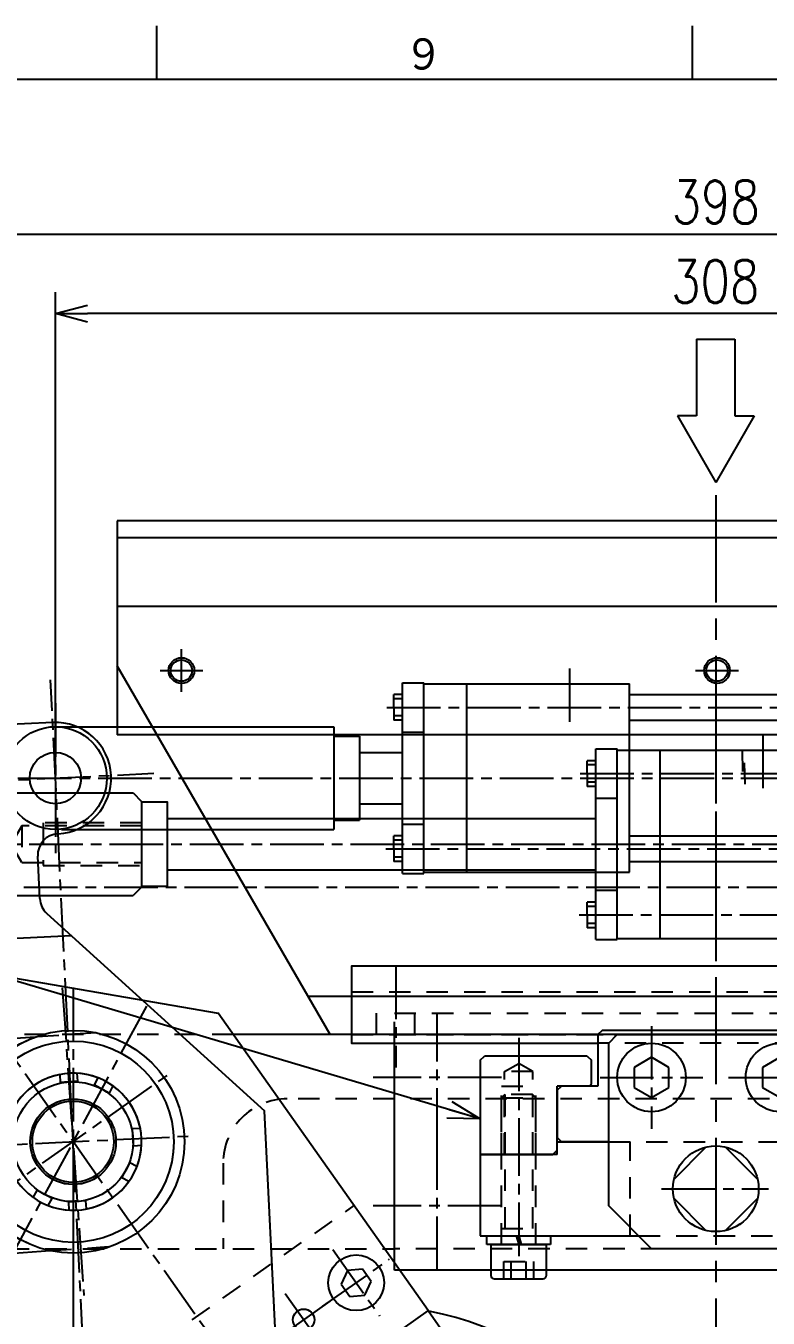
# Model space of a CAD drawing. Extents: x 0 to 2102, y 0 to 1485.
# Drawn here: x 994.5 to 1167.7, y 1158.3 to 1460 of the extents above; entities that cross this region are included whole.
import ezdxf
from ezdxf.enums import TextEntityAlignment as Align

# ---------------------------------------------------------------- set-up
doc = ezdxf.new("R2010")
doc.units = 0
doc.header["$LTSCALE"] = 2.5
for name, pattern in [('GEN3A', [3.5, 2, -1.5]), ('GEN4A', [15, 10, -1, 1, -1, 1, -1]), ('GEN7', [15, 10, -1.5, 2, -1.5]), ('GEN7A', [7.5, 5, -0.75, 1, -0.75]), ('HIDDEN2', [3.5, 2, -1.5])]:
    doc.linetypes.add(name, pattern=pattern)
doc.layers.get('0').update_dxf_attribs({"linetype": 'CONTINUOUS'})
doc.layers.get('DEFPOINTS').update_dxf_attribs({"linetype": 'CONTINUOUS'})
for name, color, linetype in [('2', 5, 'CONTINUOUS'), ('4', 3, 'CONTINUOUS'), ('4A', 3, 'GEN4A'), ('5', 3, 'CONTINUOUS'), ('7', 4, 'GEN7'), ('7A', 4, 'GEN7A'), ('9', 3, 'HIDDEN2'), ('_-0', 7, 'CONTINUOUS'), ('_-3A', 6, 'GEN3A'), ('RAHM2', 1, 'CONTINUOUS')]:
    doc.layers.add(name, color=color, linetype=linetype)
doc.styles.add('DIMENSION', font='monotxt.shx', dxfattribs={"bigfont": 'bigfont.shx'})
doc.styles.get("Standard").update_dxf_attribs({"font": 'romans.shx', "width": 0.8, "bigfont": 'extfont.shx'})
doc.dimstyles.new('GEN-ISO', dxfattribs={"dimscale": 2.5, "dimtxt": 4, "dimasz": 3, "dimexe": 2, "dimexo": 1, "dimgap": 1, "dimtad": 3, "dimdec": 3, "dimrnd": 0.01, "dimdsep": 46, "dimtxsty": 'Standard', "dimblk": 'OPEN30', "dimcen": 0, "dimclrt": 52, "dimadec": 3, "dimazin": 2, "dimtp": 0.1, "dimtm": 0.1, "dimtfac": 0.6, "dimtdec": 3, "dimtmove": 2, "dimatfit": 3, "dimldrblk": 'OPEN30', "dimfxl": 1, "dimarcsym": 0})

# ---------------------------------------------------------------- blocks, each defined once
blk = doc.blocks.new('1A1ｸﾐｽﾞ')
at = {"layer": 'RAHM2', "color": 5, "linetype": 'Continuous'}
for p, q in [((410, 584), (410, 579)), ((460, 584), (460, 579)), ((826, 579), (25, 579))]:
    blk.add_line(p, q, dxfattribs=at)
blk.add_text('９', height=3.31, dxfattribs=at).set_placement((433.1, 579.6))
at = {"layer": 'RAHM2', "color": 5, "linetype": 'Continuous', "width": 0.7}
for tag, p in [('HEADER3', (35, 566.01)), ('HEADER4', (54.75, 566)), ('HEADER15', (74.49, 566)), ('HEADER16', (94.43, 566))]:
    blk.add_attdef(tag, text='', height=6, dxfattribs=at).set_placement(p, align=Align.MIDDLE)
at = {"layer": 'RAHM2', "color": 7, "linetype": 'Continuous'}
blk.add_attdef('HEADER5', text='', height=2.5, dxfattribs=at).set_placement((63.69, 559.1), align=Align.BOTTOM_RIGHT)
for tag, height, width, p in [('HEADER1', 5, 0.9, (775.12, 45.15)), ('HEADER7', 5, 0.8, (590.38, 40.8)), ('GEN-TITLE-SCA', 4, 0.85, (677.79, 40.85)), ('HEADER2', 6, 0.9, (774.89, 36.68)), ('HEADER20', 3.2, 0.63, (46.91, 31.38)), ('HEADER17', 3.33, 0.8, (71.4, 31.2)), ('HEADER18', 3.5, 0.8, (92.57, 31.22)), ('HEADER11', 3.2, 0.63, (46.91, 24.38)), ('HEADER9', 3.33, 0.8, (71.4, 24.2)), ('HEADER10', 3.5, 0.8, (92.57, 24.22)), ('HEADER14', 3.31, 0.8, (542.54, 17.82))]:
    blk.add_attdef(tag, text='', height=height, dxfattribs=dict(at, width=width)).set_placement(p, align=Align.MIDDLE)
for tag, p in [('HEADER22', (648.45, 41.09)), ('HEADER21', (663.07, 41.09))]:
    blk.add_attdef(tag, text='', height=4, dxfattribs=at).set_placement(p, align=Align.MIDDLE)
at = {"layer": 'RAHM2', "color": 7, "linetype": 'Continuous', "width": 0.7}
blk.add_attdef('GEN-TITLE-DAT', text='', height=3.5, dxfattribs=at).set_placement((699.64, 39.1), align=Align.CENTER)
at = {"layer": 'RAHM2', "color": 5, "linetype": 'Continuous', "style": 'DIMENSION', "width": 1.2}
for tag, p in [('HEADER13', (629.56, 16.75)), ('HEADER12', (663.26, 16.72)), ('GEN-TITLE-DWG', (732.79, 16.74))]:
    blk.add_attdef(tag, text='', height=7.02, dxfattribs=at).set_placement(p, align=Align.BOTTOM_LEFT)
at = {"layer": 'RAHM2', "color": 5, "linetype": 'Continuous', "style": 'DIMENSION'}
blk.add_attdef('HEADER8', text='', height=7.02, dxfattribs=at).set_placement((824.64, 16.71), align=Align.BOTTOM_RIGHT)
at = {"layer": 'RAHM2', "color": 5, "linetype": 'Continuous'}
blk.add_attdef('HEADER6', text='', height=5.8, dxfattribs=at).set_placement((623.09, 17.7), align=Align.BOTTOM_RIGHT)
blk = doc.blocks.new('A$C283B3E0C')
at = {"layer": '2'}
for p, q in [((5, 29.5), (0, 24.5)), ((5, 29.5), (75, 29.5)), ((75, 29.5), (77, 27.5)), ((77, 27.5), (77, 7.5)), ((0, 24.5), (0, 10.5)), ((0, 10.5), (5, 5.5)), ((77, 7.5), (75, 5.5)), ((5, 5.5), (75, 5.5))]:
    blk.add_line(p, q, dxfattribs=at)
blk.add_circle((12, 17.5), 6, dxfattribs=at)
at = {"layer": '7A'}
blk.add_line((12, 35), (12, 0), dxfattribs=at)
at = {"layer": '9'}
for p, q in [((32, 29.5), (32, 5.5)), ((49, 21.8), (46.52, 17.5)), ((77, 21.8), (49, 21.8)), ((49, 21.8), (49, 13.2)), ((77, 22.5), (54, 22.5)), ((54, 22.5), (54, 12.5)), ((49, 13.2), (46.52, 17.5)), ((49, 13.2), (77, 13.2)), ((54, 12.5), (77, 12.5))]:
    blk.add_line(p, q, dxfattribs=at)
blk = doc.blocks.new('A$C38492236')
at = {"layer": '2'}
for p, q in [((188.5, 0), (188.5, 44.5)), ((188.5, 44.5), (193.5, 44.5)), ((193.5, 0), (193.5, 44.5)), ((193.5, 44.25), (241.5, 44.25)), ((203.5, 0.25), (203.5, 44.25)), ((188.5, 41.75), (186.5, 41.75)), ((186.5, 38.75), (186.5, 41.75)), ((186.5, 38.75), (186.5, 35.75)), ((188.5, 35.75), (186.5, 35.75)), ((188.5, 33), (193.5, 33)), ((88.5, 28.25), (188.5, 28.25)), ((88.5, 16.25), (188.5, 16.25)), ((188.5, 11.5), (193.5, 11.5)), ((188.5, 8.75), (186.5, 8.75)), ((186.5, 5.75), (186.5, 8.75)), ((186.5, 5.75), (186.5, 2.75)), ((188.5, 2.75), (186.5, 2.75)), ((193.5, 0.25), (241.5, 0.25)), ((188.5, 0), (193.5, 0))]:
    blk.add_line(p, q, dxfattribs=at)
blk.add_lwpolyline([(82.5, 12.44), (88.5, 12.44), (88.5, 32.06), (82.5, 32.06)], close=True, dxfattribs=at)
at = {"layer": '4'}
for p, q in [((188.5, 40.75), (186.5, 40.75)), ((188.5, 36.75), (186.5, 36.75)), ((188.5, 7.75), (186.5, 7.75)), ((188.5, 3.75), (186.5, 3.75))]:
    blk.add_line(p, q, dxfattribs=at)
at = {"layer": '7A'}
for p, q in [((227.5, 47.85), (227.5, 34.11)), ((216.5, 44.25), (216.5, 0.25)), ((184.87, 38.75), (406.54, 38.75)), ((0, 22.25), (432.34, 22.25)), ((17.5, 12.25), (415.5, 12.25)), ((184.64, 5.75), (406.82, 5.75))]:
    blk.add_line(p, q, dxfattribs=at)
at = {"layer": '9'}
for p, q in [((222.64, 44.25), (222.85, 36.25)), ((223.35, 36.25), (223.14, 44.25))]:
    blk.add_line(p, q, dxfattribs=at)
at = {"layer": '2'}
blk.add_blockref('A$C283B3E0C', (5.5, 4.75), dxfattribs=at)
blk = doc.blocks.new('A$C693B192D')
at = {"layer": '2'}
for p, q in [((280, 50), (0, 50)), ((0, 50), (0, 0)), ((280, 46), (0, 46)), ((280, 0), (0, 0))]:
    blk.add_line(p, q, dxfattribs=at)
blk = doc.blocks.new('A$C28CC755A')
at = {"layer": '2'}
for points in [[(90, 50), (62.43, 50)], [(97.71, 0), (100, 0)]]:
    blk.add_lwpolyline(points, dxfattribs=at)
blk.add_circle((25, 25), 14, dxfattribs=at)
at = {"layer": '9'}
for p, q in [((90, 50), (260, 50)), ((275, 35), (75, 35)), ((60, 20), (60, 0)), ((250, 0), (100, 0))]:
    blk.add_line(p, q, dxfattribs=at)
blk.add_lwpolyline([(62.43, 50), (1, 50), (0, 49), (0, 1), (1, 0), (97.71, 0)], dxfattribs=at)
blk.add_arc((75, 20), 15, 90, 180, dxfattribs=at)
blk = doc.blocks.new('A$C114D5BFA')
at = {"layer": '2'}
for p, q in [((50.29, 100), (230.29, 100)), ((235.48, 91), (45.09, 91)), ((280, 0), (280, 13.9))]:
    blk.add_line(p, q, dxfattribs=at)
for points in [[(230.29, 100), (280, 13.9)], [(280, 0), (0, 0)]]:
    blk.add_lwpolyline(points, dxfattribs=at)
for centre in [(140, 15), (265, 15)]:
    blk.add_circle(centre, 2.5, dxfattribs=at)
at = {"layer": '4'}
for centre in [(140, 15), (265, 15)]:
    blk.add_circle(centre, 3, dxfattribs=at)
at = {"layer": '7A'}
for p, q in [((215, 83.88), (215, 107.67)), ((265, 20), (265, 10)), ((145, 15), (135, 15)), ((270, 15), (260, 15))]:
    blk.add_line(p, q, dxfattribs=at)
at = {"layer": '9'}
for p, q in [((210.5, 100), (210.5, 91)), ((219.5, 100), (219.5, 91))]:
    blk.add_line(p, q, dxfattribs=at)
blk = doc.blocks.new('A$C3D771D33')
at = {"layer": '2'}
for p, q in [((24.85, 26), (2.85, 26)), ((24.85, 26), (25.85, 25)), ((25.85, 1), (25.85, 25)), ((18.85, 0.5), (18.85, 8)), ((18.85, 0.5), (19.35, 0)), ((25.85, 1), (24.85, 0)), ((19.35, 0), (24.85, 0))]:
    blk.add_line(p, q, dxfattribs=at)
blk.add_lwpolyline([(2.85, 26), (2.85, 9), (3.85, 8), (18.85, 8)], dxfattribs=at)
at = {"layer": '7A'}
blk.add_line((30.12, 17), (0, 17), dxfattribs=at)
at = {"layer": '9'}
for p, q in [((2.85, 21), (18.85, 21)), ((2.85, 20.32), (22.2, 20.32)), ((18.85, 21), (18.85, 13)), ((22.2, 20.32), (24.12, 17)), ((22.2, 13.68), (22.2, 20.32)), ((22.2, 13.68), (24.12, 17)), ((2.85, 13.68), (22.2, 13.68)), ((2.85, 13), (18.85, 13))]:
    blk.add_line(p, q, dxfattribs=at)
blk = doc.blocks.new('A$C2F27312D')
at = {"layer": '2'}
for p, q in [((0, 12), (1, 13)), ((9.5, 13), (1, 13)), ((64.5, 13), (73, 13)), ((73, 13), (74, 12)), ((0, 12), (0, 1)), ((74, 1), (74, 12)), ((1, 0), (0, 1)), ((12, 0), (1, 0)), ((73, 0), (62, 0)), ((74, 1), (73, 0))]:
    blk.add_line(p, q, dxfattribs=at)
blk.add_lwpolyline([(64.5, 13), (64.5, 25), (63.5, 26), (10.5, 26), (9.5, 25), (9.5, 13)], dxfattribs=at)
at = {"layer": '9'}
blk.add_line((64.5, 23), (9.5, 23), dxfattribs=at)
blk = doc.blocks.new('A$C32B774F7')
for p, q in [((70, 44.7), (65.93, 42.35)), ((65.93, 42.35), (65.93, 37.65)), ((74.07, 42.35), (70, 44.7)), ((74.07, 37.65), (74.07, 42.35)), ((100, 44.7), (95.93, 42.35)), ((95.93, 42.35), (95.93, 37.65)), ((104.07, 42.35), (100, 44.7)), ((104.07, 37.65), (104.07, 42.35)), ((65.93, 37.65), (70, 35.3)), ((70, 35.3), (74.07, 37.65)), ((95.93, 37.65), (100, 35.3)), ((100, 35.3), (104.07, 37.65))]:
    blk.add_line(p, q)
at = {"layer": '2'}
for p, q in [((58.5, 51), (57.5, 50)), ((60, 48), (62, 50)), ((62, 50), (108, 50)), ((108, 50), (110, 48)), ((60, 10), (60, 48)), ((110, 48), (110, 10)), ((75.26, 16.29), (82.71, 23.74)), ((87.29, 23.74), (94.74, 16.29)), ((70, 0), (60, 10)), ((75.26, 11.71), (82.71, 4.26)), ((94.74, 11.71), (87.29, 4.26)), ((110, 10), (100, 0)), ((100, 0), (70, 0))]:
    blk.add_line(p, q, dxfattribs=at)
blk.add_lwpolyline([(112.5, 48), (170, 48), (170, 66), (0, 66), (0, 48), (57.5, 48)], dxfattribs=at)
for centre, radius in [((70, 40), 8), ((100, 40), 8), ((85, 14), 10)]:
    blk.add_circle(centre, radius, dxfattribs=at)
at = {"layer": '7A'}
for p, q in [((70, 52), (70, 28)), ((100, 52), (100, 28)), ((58, 40), (82, 40)), ((88, 40), (112, 40)), ((72.32, 14), (97.34, 14))]:
    blk.add_line(p, q, dxfattribs=at)
at = {"layer": '9'}
blk.add_line((0, 60), (170, 60), dxfattribs=at)
at = {"layer": '2'}
blk.add_blockref('A$C2F27312D', (48, 25), dxfattribs=at)
blk = doc.blocks.new('A$C454D6ACE')
at = {"layer": '2'}
for p, q in [((5, 0), (5, 53)), ((155, 53), (155, 0)), ((43, 30), (55, 30)), ((105, 30), (117, 30)), ((25, 27), (25, 8)), ((43, 27), (25, 27)), ((135, 27), (117, 27)), ((135, 27), (135, 8)), ((25, 8), (62, 8)), ((98, 8), (135, 8)), ((155, 0), (5, 0))]:
    blk.add_line(p, q, dxfattribs=at)
for points in [[(43, 27), (43, 30)], [(117, 30), (117, 27)]]:
    blk.add_lwpolyline(points, dxfattribs=at)
at = {"layer": '7A'}
for p, q in [((15, 30), (15, 60)), ((145, 30), (145, 60)), ((30, 45), (0, 45)), ((160, 45), (130, 45)), ((15, 0), (15, 30)), ((145, 0), (145, 30)), ((30, 15), (0, 15)), ((160, 15), (130, 15))]:
    blk.add_line(p, q, dxfattribs=at)
at = {"layer": '9'}
for p, q in [((5, 60), (155, 60)), ((5, 53), (5, 60)), ((155, 60), (155, 53)), ((5, 55), (155, 55)), ((55, 30), (105, 30)), ((60, 8), (60, 30)), ((100, 8), (100, 30)), ((62, 8), (98, 8)), ((155, 5), (5, 5))]:
    blk.add_line(p, q, dxfattribs=at)
blk = doc.blocks.new('GENJIS-1176H2_S-02O00M0-0704')
at = {"layer": '_-0'}
for p, q in [((0, 6.5), (-7.2, 6.5)), ((0, 6.5), (0, -6.5)), ((-8, 5.7), (-8, -5.7)), ((-7.2, -6.5), (0, -6.5))]:
    blk.add_line(p, q, dxfattribs=at)
for centre, start, end in [((-7.2, 5.7), 90, 179.999999), ((-7.2, -5.7), 179.999999, 270)]:
    blk.add_arc(centre, 0.8, start, end, dxfattribs=at)
at = {"layer": '_-3A'}
for p, q in [((-8, 3.4641), (-4, 3.4641)), ((-4, 3.4641), (-4, -3.4641)), ((0, 4), (34.233, 4)), ((3.75, 4), (3.75, -4)), ((35, 3.233), (3.75, 3.233)), ((35, 3.233), (34.233, 4)), ((34.233, 4), (34.233, -4)), ((35, -3.233), (35, 3.233)), ((-8, 1.73205), (-4, 1.73205)), ((-8, -1.73205), (-4, -1.73205)), ((-4, -3.4641), (-8, -3.4641)), ((0, -4), (34.233, -4)), ((35, -3.233), (3.75, -3.233)), ((34.233, -4), (35, -3.233))]:
    blk.add_line(p, q, dxfattribs=at)
at = {"layer": '_-0', "flags": 9}
blk.add_attdef('POWER_DIM', (0, 0), '', height=12.5, dxfattribs=at)
blk = doc.blocks.new('GENJIS-1251_S-02O00LD-0707')
at = {"layer": '_-0'}
for p, q in [((-2, 7.4), (0, 7.4)), ((-2, -7.4), (-2, 7.4)), ((0, 7.4), (0, -7.4)), ((0, 0.6), (-2, 0)), ((0, 0), (-2, -0.6)), ((0, -7.4), (-2, -7.4))]:
    blk.add_line(p, q, dxfattribs=at)
at = {"layer": '_-0', "flags": 9}
blk.add_attdef('POWER_DIM', (0, 0), '', height=12.5, dxfattribs=at)
blk = doc.blocks.new('A$C6E380614')
for p, q in [((-20, -34.64), (0, 0)), ((20, -34.64), (0, 0)), ((-10, -34.64), (-20, -34.64)), ((-10, -74.64), (-10, -34.64)), ((10, -74.64), (10, -34.64)), ((10, -34.64), (20, -34.64)), ((10, -74.64), (-10, -74.64))]:
    blk.add_line(p, q)
blk = doc.blocks.new('A$C3791685F')
at = {"layer": '5', "rotation": 180}
blk.add_blockref('A$C6E380614', (20, 0), dxfattribs=at)
blk = doc.blocks.new('_Open30')
at = {"color": 0, "linetype": 'ByBlock', "lineweight": -2}
for p, q in [((-1, 0.268), (0, 0)), ((0, 0), (-1, -0.268)), ((0, 0), (-1, 0))]:
    blk.add_line(p, q, dxfattribs=at)
blk = doc.blocks.new('*D83')
at = {"layer": '5', "color": 0, "lineweight": -2, "transparency": 16777216}
for p, q in [((1001.37, 1286.87), (1001.37, 1397.8)), ((1309.37, 1286.87), (1309.37, 1397.8)), ((1301.87, 1392.8), (1008.87, 1392.8))]:
    blk.add_line(p, q, dxfattribs=at)
at = {"layer": 'DEFPOINTS', "color": 0, "transparency": 16777216}
for p in [(1001.37, 1392.8), (1001.37, 1284.37), (1309.37, 1284.37)]:
    blk.add_point(p, dxfattribs=at)
at = {"layer": '5', "color": 0, "lineweight": -2, "transparency": 16777216, "xscale": 7.5, "yscale": 7.5, "zscale": 7.5, "rotation": 180}
blk.add_blockref('_Open30', (1001.37, 1392.8), dxfattribs=at)
at = {"layer": '5', "color": 0, "lineweight": -2, "transparency": 16777216, "xscale": 7.5, "yscale": 7.5, "zscale": 7.5}
blk.add_blockref('_Open30', (1309.37, 1392.8), dxfattribs=at)
at = {"layer": '5', "color": 52, "transparency": 16777216, "insert": (1155.37, 1400.3), "char_height": 10, "attachment_point": 5}
blk.add_mtext('308', dxfattribs=at)
blk = doc.blocks.new('*D84')
at = {"layer": '5', "color": 0, "lineweight": -2, "transparency": 16777216}
for p, q in [((956.5, 1271.42), (956.5, 1416.39)), ((1354.5, 1271.42), (1354.5, 1416.39)), ((964, 1411.39), (1347, 1411.39))]:
    blk.add_line(p, q, dxfattribs=at)
at = {"layer": 'DEFPOINTS', "color": 0, "transparency": 16777216}
for p in [(1354.5, 1411.39), (956.5, 1268.92), (1354.5, 1268.92)]:
    blk.add_point(p, dxfattribs=at)
at = {"layer": '5', "color": 0, "lineweight": -2, "transparency": 16777216, "xscale": 7.5, "yscale": 7.5, "zscale": 7.5, "rotation": 180}
blk.add_blockref('_Open30', (956.5, 1411.39), dxfattribs=at)
at = {"layer": '5', "color": 0, "lineweight": -2, "transparency": 16777216, "xscale": 7.5, "yscale": 7.5, "zscale": 7.5}
blk.add_blockref('_Open30', (1354.5, 1411.39), dxfattribs=at)
at = {"layer": '5', "color": 52, "transparency": 16777216, "insert": (1155.5, 1418.89), "char_height": 10, "attachment_point": 5}
blk.add_mtext('398', dxfattribs=at)
blk = doc.blocks.new('*D88')
at = {"layer": '5', "color": 0, "lineweight": -2, "transparency": 16777216}
for p, q in [((1005.5, 1196.97), (1005.5, 940.22)), ((1305.5, 1196.97), (1305.5, 940.22)), ((1013, 945.22), (1298, 945.22))]:
    blk.add_line(p, q, dxfattribs=at)
at = {"layer": 'DEFPOINTS', "color": 0, "transparency": 16777216}
for p in [(1005.5, 1199.47), (1305.5, 1199.47), (1305.5, 945.22)]:
    blk.add_point(p, dxfattribs=at)
at = {"layer": '5', "color": 0, "lineweight": -2, "transparency": 16777216, "xscale": 7.5, "yscale": 7.5, "zscale": 7.5, "rotation": 180}
blk.add_blockref('_Open30', (1005.5, 945.22), dxfattribs=at)
at = {"layer": '5', "color": 0, "lineweight": -2, "transparency": 16777216, "xscale": 7.5, "yscale": 7.5, "zscale": 7.5}
blk.add_blockref('_Open30', (1305.5, 945.22), dxfattribs=at)
at = {"layer": '5', "color": 52, "transparency": 16777216, "insert": (1155.5, 952.72), "char_height": 10, "attachment_point": 5}
blk.add_mtext('300', dxfattribs=at)
blk = doc.blocks.new('A$C3A2F5BDB')
for p, q in [((-8.01, 72.06), (-9.48, 68.89)), ((-4.52, 72.38), (-8.01, 72.06)), ((-2.5, 69.52), (-4.52, 72.38)), ((-3.97, 66.34), (-2.5, 69.52)), ((-9.48, 68.89), (-7.46, 66.03)), ((-7.46, 66.03), (-3.97, 66.34))]:
    blk.add_line(p, q)
blk.add_circle((-72.06, 102.14), 23.5)
at = {"layer": '2'}
for p, q in [((-105.81, 143.85), (-38.17, 132.17)), ((10.83, 62.71), (-38.17, 132.17)), ((-75.17, 117.83), (-75.04, 115.96)), ((-71.18, 118.12), (-71.05, 116.25)), ((-71.05, 116.25), (-75.04, 115.96)), ((-56.36, 105.25), (-58.23, 105.12)), ((-57.95, 101.13), (-58.23, 105.12)), ((-56.08, 101.26), (-57.95, 101.13)), ((-69.08, 88.31), (-73.07, 88.03)), ((-72.94, 86.16), (-73.07, 88.03)), ((-68.95, 86.44), (-69.08, 88.31)), ((10.83, 62.71), (-62.71, 10.83)), ((10.83, 62.71), (-62.71, 10.83)), ((10.83, 62.71), (62.71, -10.83)), ((10.83, 62.71), (62.71, -10.83))]:
    blk.add_line(p, q, dxfattribs=at)
for centre, radius in [((-72.06, 102.14), 26), ((-72.06, 102.14), 10), ((-5.99, 69.2), 6.5), ((-18.25, 60.56), 2.5)]:
    blk.add_circle(centre, radius, dxfattribs=at)
for centre, radius, start, end in [((-72.06, 102.14), 16, 101.2058, 176.8442), ((-72.06, 102.14), 16, 11.2057, 86.8443), ((-72.06, 102.14), 16, 281.2058, 356.8442), ((-72.06, 102.14), 16, 191.2058, 266.8442), ((0, 0), 63.5, 350.3291, 80.0769)]:
    blk.add_arc(centre, radius, start, end, dxfattribs=at)
at = {"layer": '4'}
blk.add_circle((-72.06, 102.14), 9.5, dxfattribs=at)
at = {"layer": '4A'}
for p, q in [((-80.94, 126.58), (-98.75, 125.32)), ((-95.24, 75.45), (-77.43, 76.7))]:
    blk.add_line(p, q, dxfattribs=at)
at = {"layer": '7A'}
for p, q in [((42.84, -60.72), (-134.32, 190.39)), ((-74.59, 138.05), (-69.53, 66.23)), ((-94.53, 86.29), (-49.59, 117.99)), ((-11.47, 76.97), (-0.51, 61.44)), ((-13.75, 63.73), (1.77, 74.68)), ((-22.57, 66.68), (-13.92, 54.43)), ((-12.12, 64.88), (-24.37, 56.23))]:
    blk.add_line(p, q, dxfattribs=at)
at = {"layer": '9'}
for p, q in [((-66.69, 127.58), (-80.94, 126.58)), ((-80.01, 35.34), (-6.47, 87.22)), ((-77.43, 76.7), (-63.18, 77.7))]:
    blk.add_line(p, q, dxfattribs=at)
blk = doc.blocks.new('A$C07B92786')
at = {"layer": '4'}
for p, q in [((108.5, 0), (108.5, 44.5)), ((108.5, 44.5), (113.5, 44.5)), ((113.5, 0), (113.5, 44.5)), ((113.5, 44.25), (161.5, 44.25)), ((123.5, 0.25), (123.5, 44.25)), ((161.5, 0.25), (161.5, 44.25)), ((108.5, 41.75), (106.5, 41.75)), ((106.5, 38.75), (106.5, 41.75)), ((108.5, 40.75), (106.5, 40.75)), ((161.5, 41.75), (291.5, 41.75)), ((106.5, 38.75), (106.5, 35.75)), ((108.5, 36.75), (106.5, 36.75)), ((28.82, 34.25), (92.5, 34.25)), ((92.5, 34.25), (92.5, 10.25)), ((108.5, 35.75), (106.5, 35.75)), ((161.5, 35.75), (291.5, 35.75)), ((92.5, 32.06), (98.5, 32.06)), ((98.5, 32.06), (98.5, 12.44)), ((108.5, 33), (113.5, 33)), ((98.5, 28.25), (108.5, 28.25)), ((98.5, 16.25), (108.5, 16.25)), ((92.5, 12.44), (98.5, 12.44)), ((28.95, 10.25), (92.5, 10.25)), ((108.5, 11.5), (113.5, 11.5)), ((108.5, 8.75), (106.5, 8.75)), ((106.5, 5.75), (106.5, 8.75)), ((108.5, 7.75), (106.5, 7.75)), ((161.5, 8.75), (291.5, 8.75)), ((106.5, 5.75), (106.5, 2.75)), ((108.5, 3.75), (106.5, 3.75)), ((108.5, 2.75), (106.5, 2.75)), ((108.5, 0), (113.5, 0)), ((113.5, 0.25), (161.5, 0.25)), ((161.5, 2.75), (291.5, 2.75))]:
    blk.add_line(p, q, dxfattribs=at)
for radius in [12, 6]:
    blk.add_circle((27.5, 22.25), radius, dxfattribs=at)
at = {"layer": '7A'}
for p, q in [((147.5, 47.85), (147.5, 34.11)), ((27.5, 39.75), (27.5, 4.75)), ((104.87, 38.75), (326.54, 38.75)), ((0, 22.25), (352.34, 22.25)), ((104.64, 5.75), (326.82, 5.75))]:
    blk.add_line(p, q, dxfattribs=at)
blk = doc.blocks.new('A$C454223F9')
at = {"layer": '4'}
for p, q in [((-10.84, 222.74), (-40.8, 221.28)), ((-13.84, 181.61), (-14.32, 191.53)), ((-12.21, 178.15), (38.63, 132.03)), ((-6.41, 172.89), (-53.35, 170.61)), ((-0.28, 139.77), (-1.18, 138.12)), ((2.34, 136.22), (-1.18, 138.12)), ((3.23, 137.87), (2.34, 136.22)), ((42.76, 47.13), (38.63, 132.03)), ((5.29, 116.44), (7.19, 119.95)), ((8.84, 119.06), (7.19, 119.95)), ((6.94, 115.54), (5.29, 116.44)), ((-15.38, 111.84), (-14.49, 113.49)), ((-10.97, 111.59), (-14.49, 113.49)), ((-11.86, 109.94), (-10.97, 111.59))]:
    blk.add_line(p, q, dxfattribs=at)
for centre, radius in [((-6.07, 124.85), 26), ((-6.07, 124.85), 23.5), ((-6.07, 124.85), 10), ((143.93, 113.85), 10)]:
    blk.add_circle(centre, radius, dxfattribs=at)
for centre, radius, start, end in [((-10.2, 209.75), 13, 272.785, 92.785), ((-9.33, 191.77), 5, 92.785, 182.785), ((-8.85, 181.86), 5, 182.785, 227.785), ((-6.07, 124.85), 16, 68.7878, 144.4262), ((-6.07, 124.85), 16, 338.7877, 54.4263), ((-6.07, 124.85), 16, 158.7878, 234.4262), ((-6.07, 124.85), 16, 248.7878, 324.4262)]:
    blk.add_arc(centre, radius, start, end, dxfattribs=at)
at = {"layer": '7A'}
for p, q in [((3.61, -74.22), (-11.32, 232.72)), ((-33.18, 208.63), (12.77, 210.87)), ((11.05, 156.52), (-23.19, 93.18)), ((-33.54, 123.52), (21.39, 126.19))]:
    blk.add_line(p, q, dxfattribs=at)
at = {"layer": '2'}
blk.add_blockref('A$C07B92786', (-37.7, 187.5), dxfattribs=at)
at = {"layer": '4', "flags": 9}
for p, rotation in [((33.26, 36.66), 182.785), ((33.26, 36.66), 182.785), ((-36.66, 33.26), 182.785), ((-36.66, 33.26), 182.785), ((36.66, -33.26), 182.785), ((36.66, -33.26), 182.785), ((-33.26, -36.66), 182.785), ((-33.26, -36.66), 182.785), ((-33.26, -36.66), 182.785), ((27.45, -49.73), 92.785), ((27.45, -49.73), 92.785), ((-22.49, -52.15), 92.785), ((-22.49, -52.15), 92.785)]:
    blk.add_attdef('POWER_DIM', p, '', height=0.2, rotation=rotation, dxfattribs=at)
blk = doc.blocks.new('A$C647E44A0')
at = {"layer": '4'}
for p, q in [((-10.84, 222.74), (-40.8, 221.28)), ((-13.84, 181.61), (-14.32, 191.53)), ((-12.21, 178.15), (38.63, 132.03)), ((-6.41, 172.89), (-53.35, 170.61)), ((-0.28, 139.77), (-1.18, 138.12)), ((2.34, 136.22), (-1.18, 138.12)), ((3.23, 137.87), (2.34, 136.22)), ((42.76, 47.13), (38.63, 132.03)), ((5.29, 116.44), (7.19, 119.95)), ((8.84, 119.06), (7.19, 119.95)), ((6.94, 115.54), (5.29, 116.44)), ((-15.38, 111.84), (-14.49, 113.49)), ((-10.97, 111.59), (-14.49, 113.49)), ((-11.86, 109.94), (-10.97, 111.59))]:
    blk.add_line(p, q, dxfattribs=at)
for centre, radius in [((-6.07, 124.85), 26), ((-6.07, 124.85), 23.5), ((-6.07, 124.85), 10), ((143.93, 113.85), 10)]:
    blk.add_circle(centre, radius, dxfattribs=at)
for centre, radius, start, end in [((-10.2, 209.75), 13, 272.785, 92.785), ((-9.33, 191.77), 5, 92.785, 182.785), ((-8.85, 181.86), 5, 182.785, 227.785), ((-6.07, 124.85), 16, 68.7878, 144.4262), ((-6.07, 124.85), 16, 338.7877, 54.4263), ((-6.07, 124.85), 16, 158.7878, 234.4262), ((-6.07, 124.85), 16, 248.7878, 324.4262)]:
    blk.add_arc(centre, radius, start, end, dxfattribs=at)
at = {"layer": '7A'}
for p, q in [((3.61, -74.22), (-11.32, 232.72)), ((-33.18, 208.63), (12.77, 210.87)), ((11.05, 156.52), (-23.19, 93.18)), ((-33.54, 123.52), (21.39, 126.19))]:
    blk.add_line(p, q, dxfattribs=at)
at = {"layer": '2'}
blk.add_blockref('A$C07B92786', (-37.7, 187.5), dxfattribs=at)
at = {"layer": '4', "flags": 9}
for p in [(33.26, 36.66), (33.26, 36.66), (-36.66, 33.26), (-36.66, 33.26), (36.66, -33.26), (36.66, -33.26), (-33.26, -36.66), (-33.26, -36.66), (-33.26, -36.66)]:
    blk.add_attdef('POWER_DIM', p, '', height=0.2, rotation=182.785, dxfattribs=at)
blk = doc.blocks.new('A$C5817774E')
for p, q in [((-8.01, 72.06), (-9.48, 68.89)), ((-4.52, 72.38), (-8.01, 72.06)), ((-2.5, 69.52), (-4.52, 72.38)), ((-3.97, 66.34), (-2.5, 69.52)), ((-9.48, 68.89), (-7.46, 66.03)), ((-7.46, 66.03), (-3.97, 66.34))]:
    blk.add_line(p, q)
blk.add_circle((-72.06, 102.14), 23.5)
at = {"layer": '2'}
for p, q in [((-105.81, 143.85), (-38.17, 132.17)), ((10.83, 62.71), (-38.17, 132.17)), ((-75.17, 117.83), (-75.04, 115.96)), ((-71.18, 118.12), (-71.05, 116.25)), ((-71.05, 116.25), (-75.04, 115.96)), ((-56.36, 105.25), (-58.23, 105.12)), ((-57.95, 101.13), (-58.23, 105.12)), ((-56.08, 101.26), (-57.95, 101.13)), ((-69.08, 88.31), (-73.07, 88.03)), ((-72.94, 86.16), (-73.07, 88.03)), ((-68.95, 86.44), (-69.08, 88.31)), ((10.83, 62.71), (-62.71, 10.83)), ((10.83, 62.71), (-62.71, 10.83)), ((10.83, 62.71), (62.71, -10.83)), ((10.83, 62.71), (62.71, -10.83))]:
    blk.add_line(p, q, dxfattribs=at)
for centre, radius in [((-72.06, 102.14), 26), ((-72.06, 102.14), 10), ((-5.99, 69.2), 6.5), ((-18.25, 60.56), 2.5)]:
    blk.add_circle(centre, radius, dxfattribs=at)
for centre, radius, start, end in [((-72.06, 102.14), 16, 101.2058, 176.8442), ((-72.06, 102.14), 16, 11.2057, 86.8443), ((-72.06, 102.14), 16, 281.2058, 356.8442), ((-72.06, 102.14), 16, 191.2058, 266.8442), ((0, 0), 63.5, 350.3291, 80.0769)]:
    blk.add_arc(centre, radius, start, end, dxfattribs=at)
at = {"layer": '4'}
blk.add_circle((-72.06, 102.14), 9.5, dxfattribs=at)
at = {"layer": '4A'}
for p, q in [((-80.94, 126.58), (-98.75, 125.32)), ((-95.24, 75.45), (-77.43, 76.7))]:
    blk.add_line(p, q, dxfattribs=at)
at = {"layer": '7A'}
for p, q in [((42.84, -60.72), (-134.32, 190.39)), ((-74.59, 138.05), (-69.53, 66.23)), ((-94.53, 86.29), (-49.59, 117.99)), ((-11.47, 76.97), (-0.51, 61.44)), ((-13.75, 63.73), (1.77, 74.68)), ((-22.57, 66.68), (-13.92, 54.43)), ((-12.12, 64.88), (-24.37, 56.23))]:
    blk.add_line(p, q, dxfattribs=at)
at = {"layer": '9'}
for p, q in [((-66.69, 127.58), (-80.94, 126.58)), ((-80.01, 35.34), (-6.47, 87.22)), ((-77.43, 76.7), (-63.18, 77.7))]:
    blk.add_line(p, q, dxfattribs=at)

msp = doc.modelspace()

# ---------------------------------------------------------------- linework, layer by layer
at = {"layer": '7'}
msp.add_line((1155.497, 1350.3862), (1155.497, 1031.0241), dxfattribs=at)
at = {"layer": '7A'}
for p, q in [((1005.497, 1235.4664), (1005.497, 1163.4664)), ((1109.497, 1204.0101), (1109.497, 1171.7643))]:
    msp.add_line(p, q, dxfattribs=at)

# ---------------------------------------------------------------- block references
at = {"xscale": 0.4480000000000001, "yscale": 0.4480000000000001, "zscale": 0.4480000000000001}
msp.add_blockref('A$C3791685F', (1146.537, 1353.4179), dxfattribs=at)
at = {"layer": '2', "xscale": 2.5, "yscale": 2.5, "zscale": 2.5}
msp.add_blockref('1A1ｸﾐｽﾞ', (0, 0), dxfattribs=at)
at = {"layer": '2'}
for name, p in [('A$C693B192D', (1015.7858, 1294.4664)), ('A$C454223F9', (1011.5706, 1074.614)), ('A$C647E44A0', (1011.5706, 1074.614)), ('A$C38492236', (938.997, 1246.6714)), ('A$C3A2F5BDB', (1077.5564, 1097.327)), ('A$C5817774E', (1077.5564, 1097.327)), ('A$C32B774F7', (1070.497, 1174.4664)), ('A$C454D6ACE', (1075.497, 1169.4664)), ('A$C28CC755A', (980.497, 1174.4664))]:
    msp.add_blockref(name, p, dxfattribs=at)
for name, p, rotation in [('A$C114D5BFA', (1295.7858, 1324.4664), 180), ('A$C3D771D33', (1126.497, 1193.6202), 90), ('GENJIS-1176H2_S-02O00M0-0704', (1109.497, 1175.4664), 90), ('GENJIS-1251_S-02O00LD-0707', (1109.497, 1177.4664), 90)]:
    msp.add_blockref(name, p, dxfattribs=dict(at, rotation=rotation))

# ---------------------------------------------------------------- dimensions: what is measured, and where the dimension line sits
at = {"layer": '5'}
for base, p1, p2, picture, middle in [((1354.497, 1411.3859), (956.497, 1268.9214), (1354.497, 1268.9214), '*D84', (1155.497, 1418.8859)), ((1001.367, 1392.7997), (1309.367, 1284.366), (1001.367, 1284.366), '*D83', (1155.367, 1400.2997)), ((1305.497, 945.2152), (1005.497, 1199.4664), (1305.497, 1199.4664), '*D88', (1155.497, 952.7152))]:
    dim = msp.add_linear_dim(base=base, p1=p1, p2=p2, dimstyle='GEN-ISO', dxfattribs=at)
    dim.commit()
    dim.dimension.update_dxf_attribs({"geometry": picture, "text_midpoint": middle})

# ---------------------------------------------------------------- leaders
msp.add_leader([(1100.497, 1204.7841), (820.8653, 1287.8435)], dimstyle='GEN-ISO', dxfattribs=at)

doc.saveas('drawing.dxf')
